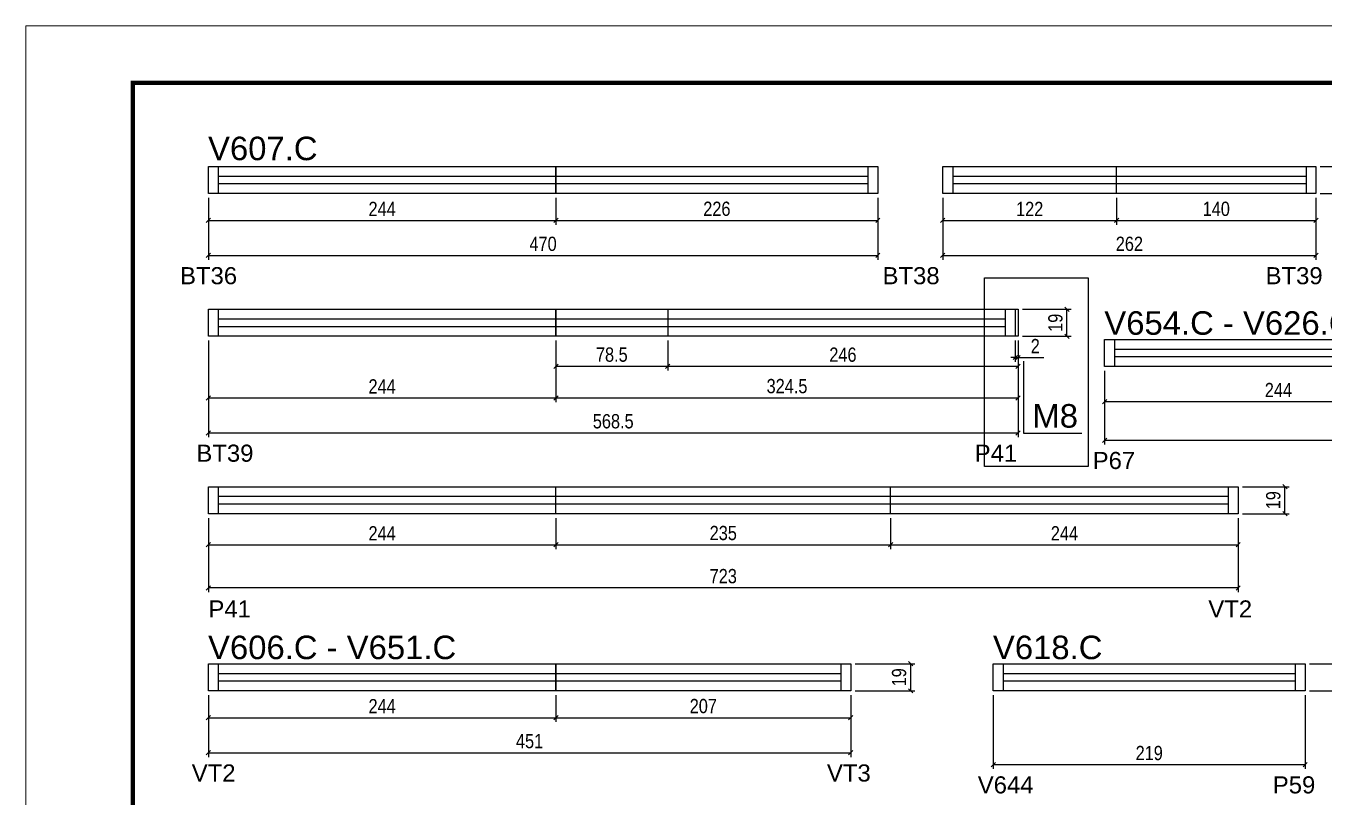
# Model space of a CAD drawing. Extents: x 1959 to 8212, y 239 to 4735.
# Drawn here: x 3557 to 4469, y 3046 to 3587 of the extents above; entities that cross this region are included whole.
import ezdxf

# ---------------------------------------------------------------- set-up
doc = ezdxf.new("R2010")
doc.units = 0
doc.linetypes.add('DASHED', pattern=[0.75, 0.5, -0.25])
doc.layers.add('00 - FELIPE', color=6, linetype='Continuous', plot=False)
for name, color, linetype in [('5', 5, 'Continuous'), ('COTA', 241, 'Continuous'), ('NOMENCLATURA', 7, 'Continuous'), ('Painéis', 200, 'Continuous'), ('SARR_2.2x7', 40, 'Continuous')]:
    doc.layers.add(name, color=color, linetype=linetype)
doc.layers.add('Folhas', color=255, linetype='Continuous', lineweight=9)
doc.layers.add('SARRAFO DE PRESSAO', color=251, linetype='DASHED', lineweight=9)
doc.styles.add('COTA TECNICA', font='techl___.ttf', dxfattribs={"height": 10})
doc.styles.add('COTA TECNICA-50', font='techl___.ttf', dxfattribs={"height": 10})
doc.styles.get("Standard").update_dxf_attribs({"font": 'arial.ttf'})
doc.dimstyles.new('COTA PAINEL-50', dxfattribs={"dimtxt": 10, "dimasz": 3, "dimexe": 3, "dimexo": 3, "dimgap": 3, "dimtad": 1, "dimdec": 1, "dimzin": 12, "dimdsep": 46, "dimtxsty": 'COTA TECNICA-50', "dimblk1": 'OBLIQUE', "dimblk2": 'OBLIQUE', "dimsah": 1, "dimcen": 0.9, "dimclrd": 4, "dimclre": 4, "dimclrt": 240, "dimadec": 1, "dimazin": 3, "dimtfac": 1, "dimtdec": 1, "dimtmove": 0, "dimatfit": 3, "dimfxl": 1, "dimtolj": 1, "dimtzin": 12, "dimarcsym": 0})
doc.dimstyles.new('PAINEL', dxfattribs={"dimtxt": 10, "dimasz": 3, "dimexe": 3, "dimexo": 3, "dimgap": 3, "dimtad": 1, "dimdec": 1, "dimzin": 12, "dimdsep": 46, "dimtxsty": 'COTA TECNICA', "dimblk1": 'OBLIQUE', "dimblk2": 'OBLIQUE', "dimsah": 1, "dimcen": 0.9, "dimclrd": 4, "dimclre": 4, "dimclrt": 240, "dimadec": 1, "dimazin": 3, "dimtfac": 1, "dimtdec": 1, "dimtmove": 0, "dimatfit": 3, "dimfxl": 1, "dimtolj": 1, "dimtzin": 12, "dimarcsym": 0})

# ---------------------------------------------------------------- blocks, each defined once
blk = doc.blocks.new('9999999999')
at = {"layer": 'Folhas'}
blk.add_lwpolyline([(98138.98, 34190.21), (99623.98, 34190.21), (99623.98, 35240.21), (98138.98, 35240.21)], close=True, dxfattribs=at)
at = {"layer": 'Folhas', "color": 30, "const_width": 3}
blk.add_lwpolyline([(98213.98, 34230.21), (99583.98, 34230.21), (99583.98, 35200.21), (98213.98, 35200.21)], close=True, dxfattribs=at)
blk = doc.blocks.new('_Oblique')
at = {"color": 0, "linetype": 'ByBlock', "lineweight": -2}
blk.add_line((-0.5, -0.5), (0.5, 0.5), dxfattribs=at)
blk = doc.blocks.new('*D166')
at = {"layer": 'COTA', "color": 4, "linetype": 'ByBlock', "lineweight": -2, "transparency": 16777216}
for p, q in [((3685.3, 3466.02), (3685.3, 3447.17)), ((3929.3, 3466.02), (3929.3, 3447.17)), ((3685.3, 3450.17), (3929.3, 3450.17))]:
    blk.add_line(p, q, dxfattribs=at)
at = {"layer": 'Defpoints', "color": 0, "linetype": 'ByBlock', "transparency": 16777216}
for p in [(3685.3, 3469.02), (3929.3, 3469.02), (3929.3, 3450.17)]:
    blk.add_point(p, dxfattribs=at)
at = {"layer": 'COTA', "color": 4, "linetype": 'ByBlock', "lineweight": -2, "transparency": 16777216, "xscale": 3, "yscale": 3, "zscale": 3, "rotation": 180}
blk.add_blockref('_Oblique', (3685.3, 3450.17), dxfattribs=at)
at = {"layer": 'COTA', "color": 4, "linetype": 'ByBlock', "lineweight": -2, "transparency": 16777216, "xscale": 3, "yscale": 3, "zscale": 3}
blk.add_blockref('_Oblique', (3929.3, 3450.17), dxfattribs=at)
at = {"layer": 'COTA', "color": 240, "linetype": 'ByBlock', "transparency": 16777216, "insert": (3807.3, 3458.24), "char_height": 10, "attachment_point": 5, "style": 'COTA TECNICA-50'}
blk.add_mtext('\\A1;244', dxfattribs=at)
blk = doc.blocks.new('*D167')
at = {"layer": 'COTA', "color": 4, "linetype": 'ByBlock', "lineweight": -2, "transparency": 16777216}
for p, q in [((3929.3, 3466.02), (3929.3, 3447.17)), ((4155.3, 3466.02), (4155.3, 3447.17)), ((3929.3, 3450.17), (4155.3, 3450.17))]:
    blk.add_line(p, q, dxfattribs=at)
at = {"layer": 'Defpoints', "color": 0, "linetype": 'ByBlock', "transparency": 16777216}
for p in [(3929.3, 3469.02), (4155.3, 3469.02), (4155.3, 3450.17)]:
    blk.add_point(p, dxfattribs=at)
at = {"layer": 'COTA', "color": 4, "linetype": 'ByBlock', "lineweight": -2, "transparency": 16777216, "xscale": 3, "yscale": 3, "zscale": 3, "rotation": 180}
blk.add_blockref('_Oblique', (3929.3, 3450.17), dxfattribs=at)
at = {"layer": 'COTA', "color": 4, "linetype": 'ByBlock', "lineweight": -2, "transparency": 16777216, "xscale": 3, "yscale": 3, "zscale": 3}
blk.add_blockref('_Oblique', (4155.3, 3450.17), dxfattribs=at)
at = {"layer": 'COTA', "color": 240, "linetype": 'ByBlock', "transparency": 16777216, "insert": (4042.3, 3458.27), "char_height": 10, "attachment_point": 5, "style": 'COTA TECNICA-50'}
blk.add_mtext('\\A1;226', dxfattribs=at)
blk = doc.blocks.new('*D168')
at = {"layer": 'COTA', "color": 4, "lineweight": -2, "transparency": 16777216}
for p, q in [((3685.3, 3466.02), (3685.3, 3422.59)), ((4155.3, 3466.02), (4155.3, 3422.59)), ((3685.3, 3425.59), (4155.3, 3425.59))]:
    blk.add_line(p, q, dxfattribs=at)
at = {"layer": 'Defpoints', "color": 0, "transparency": 16777216}
for p in [(3685.3, 3469.02), (4155.3, 3469.02), (4155.3, 3425.59)]:
    blk.add_point(p, dxfattribs=at)
at = {"layer": 'COTA', "color": 4, "lineweight": -2, "transparency": 16777216, "xscale": 3, "yscale": 3, "zscale": 3, "rotation": 180}
blk.add_blockref('_Oblique', (3685.3, 3425.59), dxfattribs=at)
at = {"layer": 'COTA', "color": 4, "lineweight": -2, "transparency": 16777216, "xscale": 3, "yscale": 3, "zscale": 3}
blk.add_blockref('_Oblique', (4155.3, 3425.59), dxfattribs=at)
at = {"layer": 'COTA', "color": 240, "transparency": 16777216, "insert": (3920.3, 3433.69), "char_height": 10, "attachment_point": 5, "style": 'COTA TECNICA'}
blk.add_mtext('\\A1;470', dxfattribs=at)
blk = doc.blocks.new('*D169')
at = {"layer": 'COTA', "color": 4, "lineweight": -2, "transparency": 16777216}
for p, q in [((4200.91, 3466.02), (4200.91, 3422.59)), ((4462.91, 3466.02), (4462.91, 3422.59)), ((4200.91, 3425.59), (4462.91, 3425.59))]:
    blk.add_line(p, q, dxfattribs=at)
at = {"layer": 'Defpoints', "color": 0, "transparency": 16777216}
for p in [(4200.91, 3469.02), (4462.91, 3469.02), (4462.91, 3425.59)]:
    blk.add_point(p, dxfattribs=at)
at = {"layer": 'COTA', "color": 4, "lineweight": -2, "transparency": 16777216, "xscale": 3, "yscale": 3, "zscale": 3, "rotation": 180}
blk.add_blockref('_Oblique', (4200.91, 3425.59), dxfattribs=at)
at = {"layer": 'COTA', "color": 4, "lineweight": -2, "transparency": 16777216, "xscale": 3, "yscale": 3, "zscale": 3}
blk.add_blockref('_Oblique', (4462.91, 3425.59), dxfattribs=at)
at = {"layer": 'COTA', "color": 240, "transparency": 16777216, "insert": (4331.91, 3433.69), "char_height": 10, "attachment_point": 5, "style": 'COTA TECNICA'}
blk.add_mtext('\\A1;262', dxfattribs=at)
blk = doc.blocks.new('*D170')
at = {"layer": 'COTA', "color": 4, "lineweight": -2, "transparency": 16777216}
for p, q in [((4465.91, 3488.02), (4500.54, 3488.02)), ((4497.54, 3469.02), (4497.54, 3488.02)), ((4465.91, 3469.02), (4500.54, 3469.02))]:
    blk.add_line(p, q, dxfattribs=at)
at = {"layer": 'Defpoints', "color": 0, "transparency": 16777216}
for p in [(4462.91, 3488.02), (4497.54, 3488.02), (4462.91, 3469.02)]:
    blk.add_point(p, dxfattribs=at)
at = {"layer": 'COTA', "color": 4, "lineweight": -2, "transparency": 16777216, "xscale": 3, "yscale": 3, "zscale": 3}
for p, rotation in [((4497.54, 3488.02), 90), ((4497.54, 3469.02), 270)]:
    blk.add_blockref('_Oblique', p, dxfattribs=dict(at, rotation=rotation))
at = {"layer": 'COTA', "color": 240, "transparency": 16777216, "insert": (4489.46, 3478.52), "char_height": 10, "attachment_point": 5, "rotation": 90, "style": 'COTA TECNICA'}
blk.add_mtext('\\A1;19', dxfattribs=at)
blk = doc.blocks.new('*D171')
at = {"layer": 'Defpoints', "color": 0, "transparency": 16777216}
for p in [(4200.91, 3469.02), (4322.91, 3469.02), (4322.91, 3450.17)]:
    blk.add_point(p, dxfattribs=at)
at = {"layer": 'Painéis', "color": 4, "lineweight": -2, "transparency": 16777216}
for p, q in [((4200.91, 3466.02), (4200.91, 3447.17)), ((4322.91, 3466.02), (4322.91, 3447.17)), ((4200.91, 3450.17), (4322.91, 3450.17))]:
    blk.add_line(p, q, dxfattribs=at)
at = {"layer": 'Painéis', "color": 4, "lineweight": -2, "transparency": 16777216, "xscale": 3, "yscale": 3, "zscale": 3, "rotation": 180}
blk.add_blockref('_Oblique', (4200.91, 3450.17), dxfattribs=at)
at = {"layer": 'Painéis', "color": 4, "lineweight": -2, "transparency": 16777216, "xscale": 3, "yscale": 3, "zscale": 3}
blk.add_blockref('_Oblique', (4322.91, 3450.17), dxfattribs=at)
at = {"layer": 'Painéis', "color": 240, "transparency": 16777216, "insert": (4261.91, 3458.23), "char_height": 10, "attachment_point": 5, "style": 'COTA TECNICA'}
blk.add_mtext('\\A1;122', dxfattribs=at)
blk = doc.blocks.new('*D172')
at = {"layer": 'Defpoints', "color": 0, "transparency": 16777216}
for p in [(4322.91, 3469.02), (4462.91, 3469.02), (4462.91, 3450.17)]:
    blk.add_point(p, dxfattribs=at)
at = {"layer": 'Painéis', "color": 4, "lineweight": -2, "transparency": 16777216}
for p, q in [((4322.91, 3466.02), (4322.91, 3447.17)), ((4462.91, 3466.02), (4462.91, 3447.17)), ((4322.91, 3450.17), (4462.91, 3450.17))]:
    blk.add_line(p, q, dxfattribs=at)
at = {"layer": 'Painéis', "color": 4, "lineweight": -2, "transparency": 16777216, "xscale": 3, "yscale": 3, "zscale": 3, "rotation": 180}
blk.add_blockref('_Oblique', (4322.91, 3450.17), dxfattribs=at)
at = {"layer": 'Painéis', "color": 4, "lineweight": -2, "transparency": 16777216, "xscale": 3, "yscale": 3, "zscale": 3}
blk.add_blockref('_Oblique', (4462.91, 3450.17), dxfattribs=at)
at = {"layer": 'Painéis', "color": 240, "transparency": 16777216, "insert": (4392.91, 3458.27), "char_height": 10, "attachment_point": 5, "style": 'COTA TECNICA'}
blk.add_mtext('\\A1;140', dxfattribs=at)
blk = doc.blocks.new('*D173')
at = {"layer": 'COTA', "color": 4, "linetype": 'ByBlock', "lineweight": -2, "transparency": 16777216}
for p, q in [((3685.3, 3365.84), (3685.3, 3322.62)), ((3929.3, 3365.84), (3929.3, 3322.62)), ((3685.3, 3325.62), (3929.3, 3325.62))]:
    blk.add_line(p, q, dxfattribs=at)
at = {"layer": 'Defpoints', "color": 0, "linetype": 'ByBlock', "transparency": 16777216}
for p in [(3685.3, 3368.84), (3929.3, 3368.84), (3929.3, 3325.62)]:
    blk.add_point(p, dxfattribs=at)
at = {"layer": 'COTA', "color": 4, "linetype": 'ByBlock', "lineweight": -2, "transparency": 16777216, "xscale": 3, "yscale": 3, "zscale": 3, "rotation": 180}
blk.add_blockref('_Oblique', (3685.3, 3325.62), dxfattribs=at)
at = {"layer": 'COTA', "color": 4, "linetype": 'ByBlock', "lineweight": -2, "transparency": 16777216, "xscale": 3, "yscale": 3, "zscale": 3}
blk.add_blockref('_Oblique', (3929.3, 3325.62), dxfattribs=at)
at = {"layer": 'COTA', "color": 240, "linetype": 'ByBlock', "transparency": 16777216, "insert": (3807.3, 3333.69), "char_height": 10, "attachment_point": 5, "style": 'COTA TECNICA-50'}
blk.add_mtext('\\A1;244', dxfattribs=at)
blk = doc.blocks.new('*D174')
at = {"layer": 'COTA', "color": 4, "linetype": 'ByBlock', "lineweight": -2, "transparency": 16777216}
for p, q in [((3929.3, 3365.84), (3929.3, 3322.62)), ((4253.8, 3365.84), (4253.8, 3322.62)), ((3929.3, 3325.62), (4253.8, 3325.62))]:
    blk.add_line(p, q, dxfattribs=at)
at = {"layer": 'Defpoints', "color": 0, "linetype": 'ByBlock', "transparency": 16777216}
for p in [(3929.3, 3368.84), (4253.8, 3368.84), (4253.8, 3325.62)]:
    blk.add_point(p, dxfattribs=at)
at = {"layer": 'COTA', "color": 4, "linetype": 'ByBlock', "lineweight": -2, "transparency": 16777216, "xscale": 3, "yscale": 3, "zscale": 3, "rotation": 180}
blk.add_blockref('_Oblique', (3929.3, 3325.62), dxfattribs=at)
at = {"layer": 'COTA', "color": 4, "linetype": 'ByBlock', "lineweight": -2, "transparency": 16777216, "xscale": 3, "yscale": 3, "zscale": 3}
blk.add_blockref('_Oblique', (4253.8, 3325.62), dxfattribs=at)
at = {"layer": 'COTA', "color": 240, "linetype": 'ByBlock', "transparency": 16777216, "insert": (4091.55, 3333.84), "char_height": 10, "attachment_point": 5, "style": 'COTA TECNICA-50'}
blk.add_mtext('\\A1;324.5', dxfattribs=at)
blk = doc.blocks.new('*D175')
at = {"layer": 'COTA', "color": 4, "lineweight": -2, "transparency": 16777216}
for p, q in [((3685.3, 3365.84), (3685.3, 3298.04)), ((4253.8, 3365.84), (4253.8, 3298.04)), ((3685.3, 3301.04), (4253.8, 3301.04))]:
    blk.add_line(p, q, dxfattribs=at)
at = {"layer": 'Defpoints', "color": 0, "transparency": 16777216}
for p in [(3685.3, 3368.84), (4253.8, 3368.84), (4253.8, 3301.04)]:
    blk.add_point(p, dxfattribs=at)
at = {"layer": 'COTA', "color": 4, "lineweight": -2, "transparency": 16777216, "xscale": 3, "yscale": 3, "zscale": 3, "rotation": 180}
blk.add_blockref('_Oblique', (3685.3, 3301.04), dxfattribs=at)
at = {"layer": 'COTA', "color": 4, "lineweight": -2, "transparency": 16777216, "xscale": 3, "yscale": 3, "zscale": 3}
blk.add_blockref('_Oblique', (4253.8, 3301.04), dxfattribs=at)
at = {"layer": 'COTA', "color": 240, "transparency": 16777216, "insert": (3969.55, 3309.17), "char_height": 10, "attachment_point": 5, "style": 'COTA TECNICA'}
blk.add_mtext('\\A1;568.5', dxfattribs=at)
blk = doc.blocks.new('*D176')
at = {"layer": 'Defpoints', "color": 0, "transparency": 16777216}
for p in [(3929.3, 3368.84), (4007.8, 3368.84), (4007.8, 3347.8)]:
    blk.add_point(p, dxfattribs=at)
at = {"layer": 'Painéis', "color": 4, "lineweight": -2, "transparency": 16777216}
for p, q in [((3929.3, 3365.84), (3929.3, 3344.8)), ((4007.8, 3365.84), (4007.8, 3344.8)), ((3929.3, 3347.8), (4007.8, 3347.8))]:
    blk.add_line(p, q, dxfattribs=at)
at = {"layer": 'Painéis', "color": 4, "lineweight": -2, "transparency": 16777216, "xscale": 3, "yscale": 3, "zscale": 3, "rotation": 180}
blk.add_blockref('_Oblique', (3929.3, 3347.8), dxfattribs=at)
at = {"layer": 'Painéis', "color": 4, "lineweight": -2, "transparency": 16777216, "xscale": 3, "yscale": 3, "zscale": 3}
blk.add_blockref('_Oblique', (4007.8, 3347.8), dxfattribs=at)
at = {"layer": 'Painéis', "color": 240, "transparency": 16777216, "insert": (3968.55, 3355.94), "char_height": 10, "attachment_point": 5, "style": 'COTA TECNICA'}
blk.add_mtext('\\A1;78.5', dxfattribs=at)
blk = doc.blocks.new('*D177')
at = {"layer": 'Defpoints', "color": 0, "transparency": 16777216}
for p in [(4007.8, 3368.84), (4253.8, 3368.84), (4253.8, 3347.8)]:
    blk.add_point(p, dxfattribs=at)
at = {"layer": 'Painéis', "color": 4, "lineweight": -2, "transparency": 16777216}
for p, q in [((4007.8, 3365.84), (4007.8, 3344.8)), ((4253.8, 3365.84), (4253.8, 3344.8)), ((4007.8, 3347.8), (4253.8, 3347.8))]:
    blk.add_line(p, q, dxfattribs=at)
at = {"layer": 'Painéis', "color": 4, "lineweight": -2, "transparency": 16777216, "xscale": 3, "yscale": 3, "zscale": 3, "rotation": 180}
blk.add_blockref('_Oblique', (4007.8, 3347.8), dxfattribs=at)
at = {"layer": 'Painéis', "color": 4, "lineweight": -2, "transparency": 16777216, "xscale": 3, "yscale": 3, "zscale": 3}
blk.add_blockref('_Oblique', (4253.8, 3347.8), dxfattribs=at)
at = {"layer": 'Painéis', "color": 240, "transparency": 16777216, "insert": (4130.8, 3355.91), "char_height": 10, "attachment_point": 5, "style": 'COTA TECNICA'}
blk.add_mtext('\\A1;246', dxfattribs=at)
blk = doc.blocks.new('*D178')
at = {"layer": 'COTA', "color": 4, "linetype": 'ByBlock', "lineweight": -2, "transparency": 16777216}
for p, q in [((4164.3, 3241.32), (4164.3, 3219.53)), ((4408.3, 3241.32), (4408.3, 3219.53)), ((4164.3, 3222.53), (4408.3, 3222.53))]:
    blk.add_line(p, q, dxfattribs=at)
at = {"layer": 'Defpoints', "color": 0, "linetype": 'ByBlock', "transparency": 16777216}
for p in [(4164.3, 3244.32), (4408.3, 3244.32), (4408.3, 3222.53)]:
    blk.add_point(p, dxfattribs=at)
at = {"layer": 'COTA', "color": 4, "linetype": 'ByBlock', "lineweight": -2, "transparency": 16777216, "xscale": 3, "yscale": 3, "zscale": 3, "rotation": 180}
blk.add_blockref('_Oblique', (4164.3, 3222.53), dxfattribs=at)
at = {"layer": 'COTA', "color": 4, "linetype": 'ByBlock', "lineweight": -2, "transparency": 16777216, "xscale": 3, "yscale": 3, "zscale": 3}
blk.add_blockref('_Oblique', (4408.3, 3222.53), dxfattribs=at)
at = {"layer": 'COTA', "color": 240, "linetype": 'ByBlock', "transparency": 16777216, "insert": (4286.3, 3230.6), "char_height": 10, "attachment_point": 5, "style": 'COTA TECNICA-50'}
blk.add_mtext('\\A1;244', dxfattribs=at)
blk = doc.blocks.new('*D179')
at = {"layer": 'COTA', "color": 4, "lineweight": -2, "transparency": 16777216}
for p, q in [((4411.3, 3263.32), (4444.07, 3263.32)), ((4441.07, 3244.32), (4441.07, 3263.32)), ((4411.3, 3244.32), (4444.07, 3244.32))]:
    blk.add_line(p, q, dxfattribs=at)
at = {"layer": 'Defpoints', "color": 0, "transparency": 16777216}
for p in [(4408.3, 3263.32), (4441.07, 3263.32), (4408.3, 3244.32)]:
    blk.add_point(p, dxfattribs=at)
at = {"layer": 'COTA', "color": 4, "lineweight": -2, "transparency": 16777216, "xscale": 3, "yscale": 3, "zscale": 3}
for p, rotation in [((4441.07, 3263.32), 90), ((4441.07, 3244.32), 270)]:
    blk.add_blockref('_Oblique', p, dxfattribs=dict(at, rotation=rotation))
at = {"layer": 'COTA', "color": 240, "transparency": 16777216, "insert": (4432.98, 3253.82), "char_height": 10, "attachment_point": 5, "rotation": 90, "style": 'COTA TECNICA'}
blk.add_mtext('\\A1;19', dxfattribs=at)
blk = doc.blocks.new('*D180')
at = {"layer": 'COTA', "color": 4, "lineweight": -2, "transparency": 16777216}
for p, q in [((3685.3, 3241.32), (3685.3, 3219.53)), ((3929.3, 3241.32), (3929.3, 3219.53)), ((3685.3, 3222.53), (3929.3, 3222.53))]:
    blk.add_line(p, q, dxfattribs=at)
at = {"layer": 'Defpoints', "color": 0, "transparency": 16777216}
for p in [(3685.3, 3244.32), (3929.3, 3244.32), (3929.3, 3222.53)]:
    blk.add_point(p, dxfattribs=at)
at = {"layer": 'COTA', "color": 4, "lineweight": -2, "transparency": 16777216, "xscale": 3, "yscale": 3, "zscale": 3, "rotation": 180}
blk.add_blockref('_Oblique', (3685.3, 3222.53), dxfattribs=at)
at = {"layer": 'COTA', "color": 4, "lineweight": -2, "transparency": 16777216, "xscale": 3, "yscale": 3, "zscale": 3}
blk.add_blockref('_Oblique', (3929.3, 3222.53), dxfattribs=at)
at = {"layer": 'COTA', "color": 240, "transparency": 16777216, "insert": (3807.3, 3230.6), "char_height": 10, "attachment_point": 5, "style": 'COTA TECNICA'}
blk.add_mtext('\\A1;244', dxfattribs=at)
blk = doc.blocks.new('*D181')
at = {"layer": 'COTA', "color": 4, "lineweight": -2, "transparency": 16777216}
for p, q in [((3929.3, 3241.32), (3929.3, 3219.53)), ((4164.3, 3241.32), (4164.3, 3219.53)), ((3929.3, 3222.53), (4164.3, 3222.53))]:
    blk.add_line(p, q, dxfattribs=at)
at = {"layer": 'Defpoints', "color": 0, "transparency": 16777216}
for p in [(3929.3, 3244.32), (4164.3, 3244.32), (4164.3, 3222.53)]:
    blk.add_point(p, dxfattribs=at)
at = {"layer": 'COTA', "color": 4, "lineweight": -2, "transparency": 16777216, "xscale": 3, "yscale": 3, "zscale": 3, "rotation": 180}
blk.add_blockref('_Oblique', (3929.3, 3222.53), dxfattribs=at)
at = {"layer": 'COTA', "color": 4, "lineweight": -2, "transparency": 16777216, "xscale": 3, "yscale": 3, "zscale": 3}
blk.add_blockref('_Oblique', (4164.3, 3222.53), dxfattribs=at)
at = {"layer": 'COTA', "color": 240, "transparency": 16777216, "insert": (4046.8, 3230.75), "char_height": 10, "attachment_point": 5, "style": 'COTA TECNICA'}
blk.add_mtext('\\A1;235', dxfattribs=at)
blk = doc.blocks.new('*D182')
at = {"layer": 'COTA', "color": 4, "lineweight": -2, "transparency": 16777216}
for p, q in [((3685.3, 3241.32), (3685.3, 3189.27)), ((4408.3, 3241.32), (4408.3, 3189.27)), ((4408.3, 3192.27), (3685.3, 3192.27))]:
    blk.add_line(p, q, dxfattribs=at)
at = {"layer": 'Defpoints', "color": 0, "transparency": 16777216}
for p in [(3685.3, 3244.32), (4408.3, 3244.32), (3685.3, 3192.27)]:
    blk.add_point(p, dxfattribs=at)
at = {"layer": 'COTA', "color": 4, "lineweight": -2, "transparency": 16777216, "xscale": 3, "yscale": 3, "zscale": 3, "rotation": 180}
blk.add_blockref('_Oblique', (3685.3, 3192.27), dxfattribs=at)
at = {"layer": 'COTA', "color": 4, "lineweight": -2, "transparency": 16777216, "xscale": 3, "yscale": 3, "zscale": 3}
blk.add_blockref('_Oblique', (4408.3, 3192.27), dxfattribs=at)
at = {"layer": 'COTA', "color": 240, "transparency": 16777216, "insert": (4046.8, 3200.49), "char_height": 10, "attachment_point": 5, "style": 'COTA TECNICA'}
blk.add_mtext('\\A1;723', dxfattribs=at)
blk = doc.blocks.new('*D183')
at = {"layer": 'Defpoints', "color": 0, "transparency": 16777216}
for p in [(4253.8, 3387.84), (4288.1, 3387.84), (4253.8, 3368.84)]:
    blk.add_point(p, dxfattribs=at)
at = {"layer": 'Painéis', "color": 4, "lineweight": -2, "transparency": 16777216}
for p, q in [((4256.8, 3387.84), (4291.1, 3387.84)), ((4288.1, 3368.84), (4288.1, 3387.84)), ((4256.8, 3368.84), (4291.1, 3368.84))]:
    blk.add_line(p, q, dxfattribs=at)
at = {"layer": 'Painéis', "color": 4, "lineweight": -2, "transparency": 16777216, "xscale": 3, "yscale": 3, "zscale": 3}
for p, rotation in [((4288.1, 3387.84), 90), ((4288.1, 3368.84), 270)]:
    blk.add_blockref('_Oblique', p, dxfattribs=dict(at, rotation=rotation))
at = {"layer": 'Painéis', "color": 240, "transparency": 16777216, "insert": (4280.01, 3378.34), "char_height": 10, "attachment_point": 5, "rotation": 90, "style": 'COTA TECNICA'}
blk.add_mtext('\\A1;19', dxfattribs=at)
blk = doc.blocks.new('*D184')
at = {"layer": 'COTA', "color": 4, "linetype": 'ByBlock', "lineweight": -2, "transparency": 16777216}
for p, q in [((3685.3, 3117.03), (3685.3, 3098.18)), ((3929.3, 3117.03), (3929.3, 3098.18)), ((3685.3, 3101.18), (3929.3, 3101.18))]:
    blk.add_line(p, q, dxfattribs=at)
at = {"layer": 'Defpoints', "color": 0, "linetype": 'ByBlock', "transparency": 16777216}
for p in [(3685.3, 3120.03), (3929.3, 3120.03), (3929.3, 3101.18)]:
    blk.add_point(p, dxfattribs=at)
at = {"layer": 'COTA', "color": 4, "linetype": 'ByBlock', "lineweight": -2, "transparency": 16777216, "xscale": 3, "yscale": 3, "zscale": 3, "rotation": 180}
blk.add_blockref('_Oblique', (3685.3, 3101.18), dxfattribs=at)
at = {"layer": 'COTA', "color": 4, "linetype": 'ByBlock', "lineweight": -2, "transparency": 16777216, "xscale": 3, "yscale": 3, "zscale": 3}
blk.add_blockref('_Oblique', (3929.3, 3101.18), dxfattribs=at)
at = {"layer": 'COTA', "color": 240, "linetype": 'ByBlock', "transparency": 16777216, "insert": (3807.3, 3109.26), "char_height": 10, "attachment_point": 5, "style": 'COTA TECNICA-50'}
blk.add_mtext('\\A1;244', dxfattribs=at)
blk = doc.blocks.new('*D185')
at = {"layer": 'COTA', "color": 4, "linetype": 'ByBlock', "lineweight": -2, "transparency": 16777216}
for p, q in [((3929.3, 3117.03), (3929.3, 3098.18)), ((4136.3, 3117.03), (4136.3, 3098.18)), ((3929.3, 3101.18), (4136.3, 3101.18))]:
    blk.add_line(p, q, dxfattribs=at)
at = {"layer": 'Defpoints', "color": 0, "linetype": 'ByBlock', "transparency": 16777216}
for p in [(3929.3, 3120.03), (4136.3, 3120.03), (4136.3, 3101.18)]:
    blk.add_point(p, dxfattribs=at)
at = {"layer": 'COTA', "color": 4, "linetype": 'ByBlock', "lineweight": -2, "transparency": 16777216, "xscale": 3, "yscale": 3, "zscale": 3, "rotation": 180}
blk.add_blockref('_Oblique', (3929.3, 3101.18), dxfattribs=at)
at = {"layer": 'COTA', "color": 4, "linetype": 'ByBlock', "lineweight": -2, "transparency": 16777216, "xscale": 3, "yscale": 3, "zscale": 3}
blk.add_blockref('_Oblique', (4136.3, 3101.18), dxfattribs=at)
at = {"layer": 'COTA', "color": 240, "linetype": 'ByBlock', "transparency": 16777216, "insert": (4032.8, 3109.29), "char_height": 10, "attachment_point": 5, "style": 'COTA TECNICA-50'}
blk.add_mtext('\\A1;207', dxfattribs=at)
blk = doc.blocks.new('*D186')
at = {"layer": 'COTA', "color": 4, "lineweight": -2, "transparency": 16777216}
for p, q in [((3685.3, 3117.03), (3685.3, 3073.6)), ((4136.3, 3117.03), (4136.3, 3073.6)), ((3685.3, 3076.6), (4136.3, 3076.6))]:
    blk.add_line(p, q, dxfattribs=at)
at = {"layer": 'Defpoints', "color": 0, "transparency": 16777216}
for p in [(3685.3, 3120.03), (4136.3, 3120.03), (4136.3, 3076.6)]:
    blk.add_point(p, dxfattribs=at)
at = {"layer": 'COTA', "color": 4, "lineweight": -2, "transparency": 16777216, "xscale": 3, "yscale": 3, "zscale": 3, "rotation": 180}
blk.add_blockref('_Oblique', (3685.3, 3076.6), dxfattribs=at)
at = {"layer": 'COTA', "color": 4, "lineweight": -2, "transparency": 16777216, "xscale": 3, "yscale": 3, "zscale": 3}
blk.add_blockref('_Oblique', (4136.3, 3076.6), dxfattribs=at)
at = {"layer": 'COTA', "color": 240, "transparency": 16777216, "insert": (3910.8, 3084.71), "char_height": 10, "attachment_point": 5, "style": 'COTA TECNICA'}
blk.add_mtext('\\A1;451', dxfattribs=at)
blk = doc.blocks.new('*D187')
at = {"layer": 'Defpoints', "color": 0, "transparency": 16777216}
for p in [(4136.3, 3139.03), (4136.3, 3120.03), (4178.36, 3120.03)]:
    blk.add_point(p, dxfattribs=at)
at = {"layer": 'Painéis', "color": 4, "lineweight": -2, "transparency": 16777216}
for p, q in [((4139.3, 3139.03), (4181.36, 3139.03)), ((4178.36, 3139.03), (4178.36, 3120.03)), ((4139.3, 3120.03), (4181.36, 3120.03))]:
    blk.add_line(p, q, dxfattribs=at)
at = {"layer": 'Painéis', "color": 4, "lineweight": -2, "transparency": 16777216, "xscale": 3, "yscale": 3, "zscale": 3}
for p, rotation in [((4178.36, 3139.03), 90), ((4178.36, 3120.03), 270)]:
    blk.add_blockref('_Oblique', p, dxfattribs=dict(at, rotation=rotation))
at = {"layer": 'Painéis', "color": 240, "transparency": 16777216, "insert": (4170.27, 3129.53), "char_height": 10, "attachment_point": 5, "rotation": 90, "style": 'COTA TECNICA'}
blk.add_mtext('\\A1;19', dxfattribs=at)
blk = doc.blocks.new('*D217')
at = {"layer": 'COTA', "color": 4, "lineweight": -2, "transparency": 16777216}
for p, q in [((4236.33, 3117.03), (4236.33, 3065.25)), ((4455.33, 3117.03), (4455.33, 3065.25)), ((4236.33, 3068.25), (4455.33, 3068.25))]:
    blk.add_line(p, q, dxfattribs=at)
at = {"layer": 'Defpoints', "color": 0, "transparency": 16777216}
for p in [(4236.33, 3120.03), (4455.33, 3120.03), (4455.33, 3068.25)]:
    blk.add_point(p, dxfattribs=at)
at = {"layer": 'COTA', "color": 4, "lineweight": -2, "transparency": 16777216, "xscale": 3, "yscale": 3, "zscale": 3, "rotation": 180}
blk.add_blockref('_Oblique', (4236.33, 3068.25), dxfattribs=at)
at = {"layer": 'COTA', "color": 4, "lineweight": -2, "transparency": 16777216, "xscale": 3, "yscale": 3, "zscale": 3}
blk.add_blockref('_Oblique', (4455.33, 3068.25), dxfattribs=at)
at = {"layer": 'COTA', "color": 240, "transparency": 16777216, "insert": (4345.83, 3076.34), "char_height": 10, "attachment_point": 5, "style": 'COTA TECNICA'}
blk.add_mtext('\\A1;219', dxfattribs=at)
blk = doc.blocks.new('*D218')
at = {"layer": 'COTA', "color": 4, "lineweight": -2, "transparency": 16777216}
for p, q in [((4458.33, 3139.03), (4492.96, 3139.03)), ((4489.96, 3120.03), (4489.96, 3139.03)), ((4458.33, 3120.03), (4492.96, 3120.03))]:
    blk.add_line(p, q, dxfattribs=at)
at = {"layer": 'Defpoints', "color": 0, "transparency": 16777216}
for p in [(4455.33, 3139.03), (4489.96, 3139.03), (4455.33, 3120.03)]:
    blk.add_point(p, dxfattribs=at)
at = {"layer": 'COTA', "color": 4, "lineweight": -2, "transparency": 16777216, "xscale": 3, "yscale": 3, "zscale": 3}
for p, rotation in [((4489.96, 3139.03), 90), ((4489.96, 3120.03), 270)]:
    blk.add_blockref('_Oblique', p, dxfattribs=dict(at, rotation=rotation))
at = {"layer": 'COTA', "color": 240, "transparency": 16777216, "insert": (4481.87, 3129.53), "char_height": 10, "attachment_point": 5, "rotation": 90, "style": 'COTA TECNICA'}
blk.add_mtext('\\A1;19', dxfattribs=at)
blk = doc.blocks.new('*D247')
at = {"layer": 'COTA', "color": 4, "linetype": 'ByBlock', "lineweight": -2, "transparency": 16777216}
for p, q in [((4314.52, 3344.69), (4314.52, 3320.07)), ((4558.52, 3344.69), (4558.52, 3320.07)), ((4314.52, 3323.07), (4558.52, 3323.07))]:
    blk.add_line(p, q, dxfattribs=at)
at = {"layer": 'Defpoints', "color": 0, "linetype": 'ByBlock', "transparency": 16777216}
for p in [(4314.52, 3347.69), (4558.52, 3347.69), (4558.52, 3323.07)]:
    blk.add_point(p, dxfattribs=at)
at = {"layer": 'COTA', "color": 4, "linetype": 'ByBlock', "lineweight": -2, "transparency": 16777216, "xscale": 3, "yscale": 3, "zscale": 3, "rotation": 180}
blk.add_blockref('_Oblique', (4314.52, 3323.07), dxfattribs=at)
at = {"layer": 'COTA', "color": 4, "linetype": 'ByBlock', "lineweight": -2, "transparency": 16777216, "xscale": 3, "yscale": 3, "zscale": 3}
blk.add_blockref('_Oblique', (4558.52, 3323.07), dxfattribs=at)
at = {"layer": 'COTA', "color": 240, "linetype": 'ByBlock', "transparency": 16777216, "insert": (4436.52, 3331.15), "char_height": 10, "attachment_point": 5, "style": 'COTA TECNICA-50'}
blk.add_mtext('\\A1;244', dxfattribs=at)
blk = doc.blocks.new('*D246')
at = {"layer": 'COTA', "color": 4, "lineweight": -2, "transparency": 16777216}
for p, q in [((4314.52, 3344.69), (4314.52, 3292.91)), ((4955.02, 3344.69), (4955.02, 3292.91)), ((4314.52, 3295.91), (4955.02, 3295.91))]:
    blk.add_line(p, q, dxfattribs=at)
at = {"layer": 'Defpoints', "color": 0, "transparency": 16777216}
for p in [(4314.52, 3347.69), (4955.02, 3347.69), (4955.02, 3295.91)]:
    blk.add_point(p, dxfattribs=at)
at = {"layer": 'COTA', "color": 4, "lineweight": -2, "transparency": 16777216, "xscale": 3, "yscale": 3, "zscale": 3, "rotation": 180}
blk.add_blockref('_Oblique', (4314.52, 3295.91), dxfattribs=at)
at = {"layer": 'COTA', "color": 4, "lineweight": -2, "transparency": 16777216, "xscale": 3, "yscale": 3, "zscale": 3}
blk.add_blockref('_Oblique', (4955.02, 3295.91), dxfattribs=at)
at = {"layer": 'COTA', "color": 240, "transparency": 16777216, "insert": (4634.77, 3304.02), "char_height": 10, "attachment_point": 5, "style": 'COTA TECNICA'}
blk.add_mtext('\\A1;640.5', dxfattribs=at)
blk = doc.blocks.new('*D351')
at = {"layer": 'COTA', "color": 4, "lineweight": -2, "transparency": 16777216}
for p, q in [((4251.8, 3365.84), (4251.8, 3350.98)), ((4253.8, 3365.84), (4253.8, 3350.98)), ((4251.8, 3353.98), (4248.8, 3353.98)), ((4251.8, 3353.98), (4253.8, 3353.98)), ((4253.8, 3353.98), (4271.91, 3353.98))]:
    blk.add_line(p, q, dxfattribs=at)
at = {"layer": 'Defpoints', "color": 0, "transparency": 16777216}
for p in [(4251.8, 3368.84), (4253.8, 3368.84), (4253.8, 3353.98)]:
    blk.add_point(p, dxfattribs=at)
at = {"layer": 'COTA', "color": 4, "lineweight": -2, "transparency": 16777216, "xscale": 3, "yscale": 3, "zscale": 3}
blk.add_blockref('_Oblique', (4251.8, 3353.98), dxfattribs=at)
at = {"layer": 'COTA', "color": 4, "lineweight": -2, "transparency": 16777216, "xscale": 3, "yscale": 3, "zscale": 3, "rotation": 180}
blk.add_blockref('_Oblique', (4253.8, 3353.98), dxfattribs=at)
at = {"layer": 'COTA', "color": 240, "transparency": 16777216, "insert": (4265.85, 3361.98), "char_height": 10, "attachment_point": 5, "style": 'COTA TECNICA'}
blk.add_mtext('\\A1;2', dxfattribs=at)

msp = doc.modelspace()

# ---------------------------------------------------------------- linework, layer by layer
at = {"layer": '00 - FELIPE', "color": 2}
msp.add_lwpolyline([(4230.19, 3409.82), (4303.07, 3409.82), (4303.07, 3277.51), (4230.19, 3277.51)], close=True, dxfattribs=at)
at = {"layer": 'NOMENCLATURA', "linetype": 'Continuous'}
for p, q in [((4257.76, 3300.56), (4257.76, 3351.47)), ((4298.47, 3300.56), (4257.76, 3300.56))]:
    msp.add_line(p, q, dxfattribs=at)
at = {"layer": 'Painéis'}
for p, q in [((3929.3, 3488.02), (4155.3, 3488.02)), ((3929.3, 3469.02), (3929.3, 3488.02)), ((4155.3, 3488.02), (4155.3, 3469.02)), ((4200.91, 3469.02), (4200.91, 3488.02)), ((4200.91, 3488.02), (4462.91, 3488.02)), ((4322.91, 3469.02), (4322.91, 3488.02)), ((4462.91, 3488.02), (4462.91, 3469.02)), ((4155.3, 3469.02), (3929.3, 3469.02)), ((4462.91, 3469.02), (4200.91, 3469.02)), ((3929.3, 3387.84), (4253.8, 3387.84)), ((3929.3, 3368.84), (3929.3, 3387.84)), ((4007.8, 3387.84), (4007.8, 3368.84)), ((4251.8, 3387.84), (4251.8, 3368.84)), ((4253.8, 3387.84), (4253.8, 3368.84)), ((4253.8, 3368.84), (3929.3, 3368.84)), ((3929.3, 3139.03), (4136.3, 3139.03)), ((3929.3, 3120.03), (3929.3, 3139.03)), ((4136.3, 3139.03), (4136.3, 3120.03)), ((4236.33, 3120.03), (4236.33, 3139.03)), ((4236.33, 3139.03), (4455.33, 3139.03)), ((4455.33, 3139.03), (4455.33, 3120.03)), ((4136.3, 3120.03), (3929.3, 3120.03)), ((4455.33, 3120.03), (4236.33, 3120.03))]:
    msp.add_line(p, q, dxfattribs=at)
at = {"layer": 'Painéis', "linetype": 'ByBlock'}
for p, q in [((3929.3, 3244.32), (3929.3, 3263.32)), ((4164.3, 3244.32), (4164.3, 3263.32))]:
    msp.add_line(p, q, dxfattribs=at)
at = {"layer": 'Painéis'}
for points in [[(3929.3, 3469.02), (3685.3, 3469.02), (3685.3, 3488.02), (3929.3, 3488.02)], [(3929.3, 3368.84), (3685.3, 3368.84), (3685.3, 3387.84), (3929.3, 3387.84)], [(4558.52, 3347.69), (4314.52, 3347.69), (4314.52, 3366.69), (4558.52, 3366.69)], [(3929.3, 3120.03), (3685.3, 3120.03), (3685.3, 3139.03), (3929.3, 3139.03)]]:
    msp.add_lwpolyline(points, close=True, dxfattribs=at)
at = {"layer": 'Painéis', "linetype": 'ByBlock'}
msp.add_lwpolyline([(3685.3, 3263.32), (4408.3, 3263.32), (4408.3, 3244.32), (3685.3, 3244.32)], close=True, dxfattribs=at)
at = {"layer": 'SARR_2.2x7', "linetype": 'Continuous'}
for p, q in [((3692.3, 3488.02), (3692.3, 3469.02)), ((4148.3, 3488.02), (4148.3, 3469.02)), ((4207.91, 3488.02), (4207.91, 3469.02)), ((4455.91, 3488.02), (4455.91, 3469.02)), ((3929.3, 3481.02), (3692.3, 3481.02)), ((3692.3, 3476.02), (3929.3, 3476.02)), ((4148.3, 3481.02), (3929.3, 3481.02)), ((3929.3, 3476.02), (4148.3, 3476.02)), ((4455.91, 3481.02), (4207.91, 3481.02)), ((4207.91, 3476.02), (4455.91, 3476.02)), ((3692.3, 3387.84), (3692.3, 3368.84)), ((4244.8, 3387.84), (4244.8, 3368.84)), ((3929.3, 3380.84), (3692.3, 3380.84)), ((3692.3, 3375.84), (3929.3, 3375.84)), ((4244.8, 3380.84), (3929.3, 3380.84)), ((3929.3, 3375.84), (4244.8, 3375.84)), ((4321.52, 3366.69), (4321.52, 3347.69)), ((4558.52, 3359.69), (4321.52, 3359.69)), ((4321.52, 3354.69), (4558.52, 3354.69)), ((3692.3, 3263.32), (3692.3, 3244.32)), ((4401.3, 3263.32), (4401.3, 3244.32)), ((3929.3, 3256.32), (3692.3, 3256.32)), ((4164.3, 3256.32), (3929.3, 3256.32)), ((4401.3, 3256.32), (4164.3, 3256.32)), ((3692.3, 3251.32), (3929.3, 3251.32)), ((3929.3, 3251.32), (4164.3, 3251.32)), ((4164.3, 3251.32), (4401.3, 3251.32)), ((3692.3, 3139.03), (3692.3, 3120.03)), ((4129.3, 3139.03), (4129.3, 3120.03)), ((4243.33, 3139.03), (4243.33, 3120.03)), ((4448.33, 3139.03), (4448.33, 3120.03)), ((3929.3, 3132.03), (3692.3, 3132.03)), ((3692.3, 3127.03), (3929.3, 3127.03)), ((4129.3, 3132.03), (3929.3, 3132.03)), ((3929.3, 3127.03), (4129.3, 3127.03)), ((4448.33, 3132.03), (4243.33, 3132.03)), ((4243.33, 3127.03), (4448.33, 3127.03))]:
    msp.add_line(p, q, dxfattribs=at)

# ---------------------------------------------------------------- block references
at = {"layer": 'SARRAFO DE PRESSAO', "color": 6, "linetype": 'ByBlock'}
msp.add_blockref('9999999999', (-94581.71, -31653.56), dxfattribs=at)

# ---------------------------------------------------------------- texts
at = {"layer": '5', "linetype": 'Continuous'}
for s, p in [('BT36', (3665.44, 3405.39)), ('BT38', (4158.63, 3405.39)), ('BT39', (4427.54, 3405.39)), ('BT39', (3676.92, 3280.83)), ('P41', (4223.33, 3280.83)), ('P67', (4306.15, 3275.71)), ('P41', (3685.38, 3171.51)), ('VT2', (4387.32, 3171.51)), ('VT2', (3673.66, 3056.4)), ('VT3', (4119.6, 3056.4)), ('V644', (4225.46, 3048.05)), ('P59', (4432.61, 3048.05))]:
    msp.add_text(s, height=12, rotation=359.99996, dxfattribs=at).set_placement(p)
at = {"layer": 'NOMENCLATURA', "linetype": 'Continuous'}
for s, p in [('V607.C', (3685.1, 3492.45)), ('V654.C - V626.C - V627.C', (4314.32, 3369.93)), ('M8', (4263.82, 3304.76)), ('V606.C - V651.C', (3685.1, 3142.27)), ('V618.C', (4236.12, 3142.27))]:
    msp.add_text(s, height=16.5, dxfattribs=at).set_placement(p)

# ---------------------------------------------------------------- dimensions: what is measured, and where the dimension line sits
at = {"layer": 'COTA'}
for base, p1, p2, picture, middle in [((4497.54, 3488.02), (4462.91, 3469.02), (4462.91, 3488.02), '*D170', (4489.46, 3478.52)), ((4441.07, 3263.32), (4408.3, 3244.32), (4408.3, 3263.32), '*D179', (4432.98, 3253.82)), ((4489.96, 3139.03), (4455.33, 3120.03), (4455.33, 3139.03), '*D218', (4481.87, 3129.53))]:
    dim = msp.add_linear_dim(base=base, p1=p1, p2=p2, angle=90, dimstyle='PAINEL', dxfattribs=at)
    dim.commit()
    dim.dimension.update_dxf_attribs({"geometry": picture, "text_midpoint": middle})
at = {"layer": 'COTA', "color": 1, "linetype": 'ByBlock'}
for base, p1, p2, picture, middle in [((3929.3, 3450.17), (3685.3, 3469.02), (3929.3, 3469.02), '*D166', (3807.3, 3458.24)), ((4155.3, 3450.17), (3929.3, 3469.02), (4155.3, 3469.02), '*D167', (4042.3, 3458.27)), ((3929.3, 3325.62), (3685.3, 3368.84), (3929.3, 3368.84), '*D173', (3807.3, 3333.69)), ((4253.8, 3325.62), (3929.3, 3368.84), (4253.8, 3368.84), '*D174', (4091.55, 3333.84)), ((4558.52, 3323.07), (4314.52, 3347.69), (4558.52, 3347.69), '*D247', (4436.52, 3331.15)), ((4408.3, 3222.53), (4164.3, 3244.32), (4408.3, 3244.32), '*D178', (4286.3, 3230.6)), ((3929.3, 3101.18), (3685.3, 3120.03), (3929.3, 3120.03), '*D184', (3807.3, 3109.26)), ((4136.3, 3101.18), (3929.3, 3120.03), (4136.3, 3120.03), '*D185', (4032.8, 3109.29))]:
    dim = msp.add_linear_dim(base=base, p1=p1, p2=p2, dimstyle='COTA PAINEL-50', override={"dimarcsym": 1}, dxfattribs=at)
    dim.commit()
    dim.dimension.update_dxf_attribs({"geometry": picture, "text_midpoint": middle})
at = {"layer": 'COTA'}
for base, p1, p2, picture, middle in [((4155.3, 3425.59), (3685.3, 3469.02), (4155.3, 3469.02), '*D168', (3920.3, 3433.69)), ((4462.91, 3425.59), (4200.91, 3469.02), (4462.91, 3469.02), '*D169', (4331.91, 3433.69)), ((4253.8, 3301.04), (3685.3, 3368.84), (4253.8, 3368.84), '*D175', (3969.55, 3309.17)), ((4253.8, 3353.98), (4251.8, 3368.84), (4253.8, 3368.84), '*D351', (4265.85, 3361.98)), ((4955.02, 3295.91), (4314.52, 3347.69), (4955.02, 3347.69), '*D246', (4634.77, 3304.02)), ((3929.3, 3222.53), (3685.3, 3244.32), (3929.3, 3244.32), '*D180', (3807.3, 3230.6)), ((3685.3, 3192.27), (4408.3, 3244.32), (3685.3, 3244.32), '*D182', (4046.8, 3200.49)), ((4136.3, 3076.6), (3685.3, 3120.03), (4136.3, 3120.03), '*D186', (3910.8, 3084.71)), ((4455.33, 3068.25), (4236.33, 3120.03), (4455.33, 3120.03), '*D217', (4345.83, 3076.34))]:
    dim = msp.add_linear_dim(base=base, p1=p1, p2=p2, dimstyle='PAINEL', dxfattribs=at)
    dim.commit()
    dim.dimension.update_dxf_attribs({"geometry": picture, "text_midpoint": middle})
dim = msp.add_linear_dim(base=(4164.3, 3222.53), p1=(3929.3, 3244.32), p2=(4164.3, 3244.32), dimstyle='PAINEL', override={"dimtmove": 1}, dxfattribs=at)
dim.commit()
dim.dimension.update_dxf_attribs({"geometry": '*D181', "text_midpoint": (4046.8, 3230.75)})
at = {"layer": 'Painéis'}
for base, p1, p2, picture, middle in [((4322.91, 3450.17), (4200.91, 3469.02), (4322.91, 3469.02), '*D171', (4261.91, 3458.23)), ((4007.8, 3347.8), (3929.3, 3368.84), (4007.8, 3368.84), '*D176', (3968.55, 3355.94))]:
    dim = msp.add_linear_dim(base=base, p1=p1, p2=p2, dimstyle='PAINEL', dxfattribs=at)
    dim.commit()
    dim.dimension.update_dxf_attribs({"geometry": picture, "text_midpoint": middle})
for base, p1, p2, picture, middle in [((4462.91, 3450.17), (4322.91, 3469.02), (4462.91, 3469.02), '*D172', (4392.91, 3458.27)), ((4253.8, 3347.8), (4007.8, 3368.84), (4253.8, 3368.84), '*D177', (4130.8, 3355.91))]:
    dim = msp.add_linear_dim(base=base, p1=p1, p2=p2, dimstyle='PAINEL', override={"dimtmove": 1}, dxfattribs=at)
    dim.commit()
    dim.dimension.update_dxf_attribs({"geometry": picture, "text_midpoint": middle})
for base, p1, p2, picture, middle in [((4288.1, 3387.84), (4253.8, 3368.84), (4253.8, 3387.84), '*D183', (4280.01, 3378.34)), ((4178.36, 3120.03), (4136.3, 3139.03), (4136.3, 3120.03), '*D187', (4170.27, 3129.53))]:
    dim = msp.add_linear_dim(base=base, p1=p1, p2=p2, angle=90, dimstyle='PAINEL', dxfattribs=at)
    dim.commit()
    dim.dimension.update_dxf_attribs({"geometry": picture, "text_midpoint": middle})

doc.saveas('drawing.dxf')
